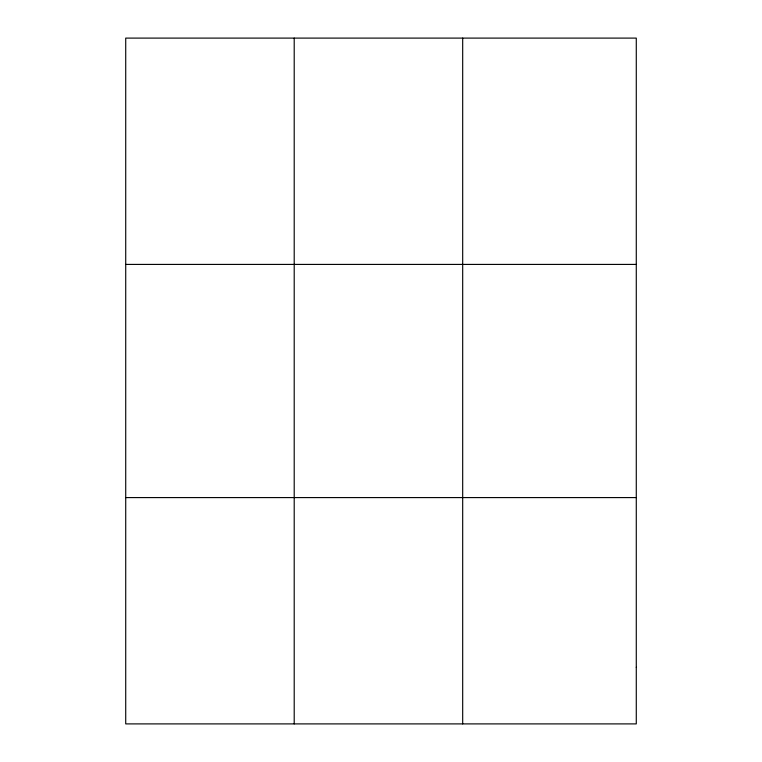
<?xml version="1.0" encoding="UTF-8"?>
<svg xmlns="http://www.w3.org/2000/svg" width="762" height="762" viewBox="0 0 762 762"><rect width="100%" height="100%" fill="white"/><g stroke="black" fill="none" stroke-linecap="round" stroke-linejoin="round"><path stroke-width="1.14" d="M294.208 723.9L294.208 38.1M462.686 723.9L462.686 38.1M125.72 264.414L636.28 264.414M125.72 497.586L636.28 497.586M636.28 667.322L636.28 723.9L125.72 723.9L125.72 38.1L636.28 38.1L636.28 667.322"/></g></svg>
